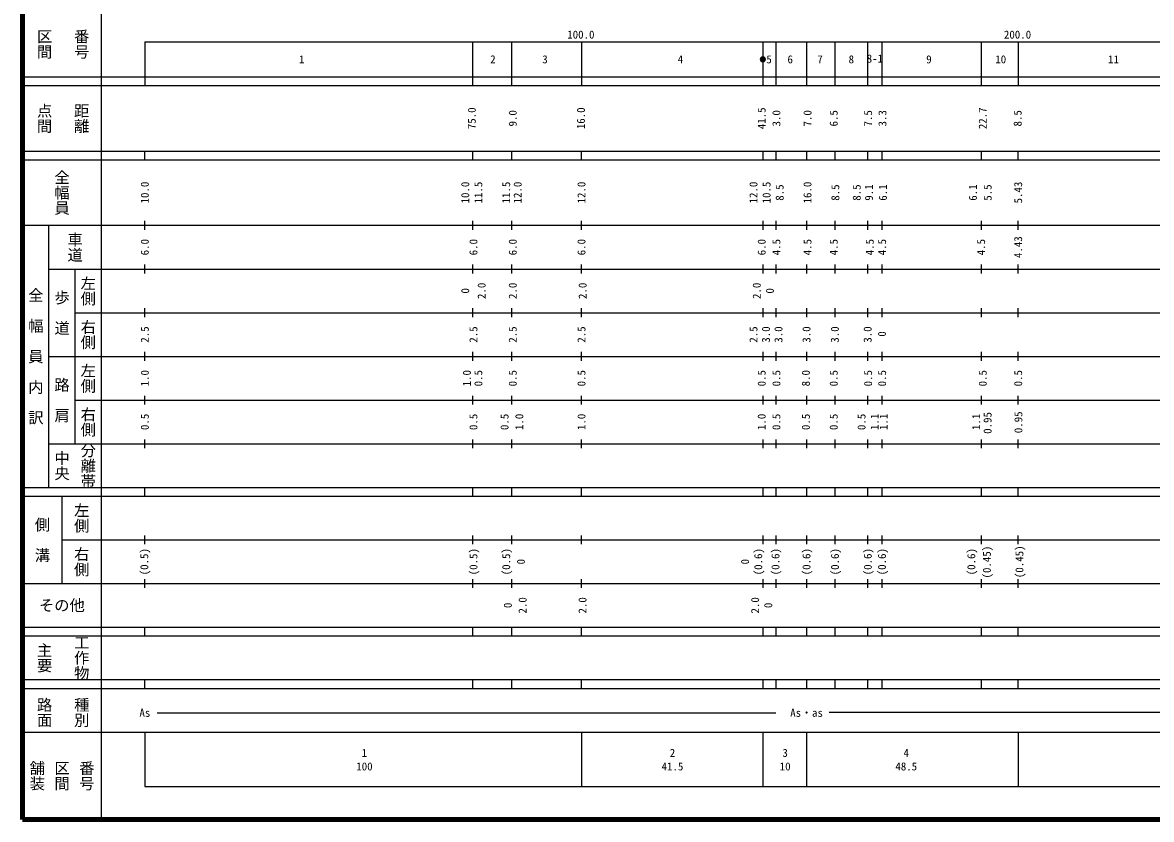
# Model space of a CAD drawing. Units: millimetres on the paper, enlarged 1000 times. Extents: x 40000 to 680000, y 20000 to 380000.
# Drawn here: x 40000 to 298505, y 20000 to 202409 of the extents above; entities that cross this region are included whole.
import ezdxf
from ezdxf.enums import TextEntityAlignment as Align

# ---------------------------------------------------------------- set-up
doc = ezdxf.new("R2010")
doc.units = ezdxf.units.MM
doc.header["$LTSCALE"] = 1000
doc.header["$PDMODE"] = 32
doc.header["$PDSIZE"] = 500
doc.layers.add('M-TTL', color=2, linetype='Continuous', lineweight=140)
doc.layers.add('M-TTL-BAND', color=7, linetype='Continuous', lineweight=25)
doc.styles.add('@ＭＳ ゴシック', font='')
doc.styles.add('ＭＳ ゴシック', font='')
doc.styles.get('@ＭＳ ゴシック').set_extended_font_data('@MS Gothic')
doc.styles.get('ＭＳ ゴシック').set_extended_font_data('MS Gothic')

msp = doc.modelspace()

# ---------------------------------------------------------------- linework, layer by layer
at = {"layer": 'M-TTL'}
for p, q in [((40000, 380000), (40000, 20000)), ((40000, 20000), (680000, 20000))]:
    msp.add_line(p, q, dxfattribs=at)
at = {"layer": 'M-TTL-BAND'}
for p, q in [((58000, 370000), (58000, 20000)), ((68000, 198000), (579000, 198000)), ((68000, 198000), (68000, 188000)), ((143000, 198000), (143000, 188000)), ((152000, 198000), (152000, 188000)), ((168000, 198000), (168000, 188000)), ((209500, 198000), (209500, 188000)), ((212500, 198000), (212500, 188000)), ((219500, 198000), (219500, 188000)), ((226000, 198000), (226000, 188000)), ((233500, 198000), (233500, 188000)), ((236800, 198000), (236800, 188000)), ((259500, 198000), (259500, 188000)), ((268000, 198000), (268000, 188000)), ((40000, 190000), (579000, 190000)), ((40000, 188000), (579000, 188000)), ((40000, 173000), (579000, 173000)), ((40000, 171000), (579000, 171000)), ((68000, 171000), (68000, 173000)), ((143000, 173000), (143000, 171000)), ((152000, 173000), (152000, 171000)), ((168000, 171000), (168000, 173000)), ((209500, 173000), (209500, 171000)), ((212500, 173000), (212500, 171000)), ((219500, 173000), (219500, 171000)), ((226000, 173000), (226000, 171000)), ((233500, 173000), (233500, 171000)), ((236800, 173000), (236800, 171000)), ((259500, 173000), (259500, 171000)), ((268000, 171000), (268000, 173000)), ((40000, 156000), (579000, 156000)), ((46000, 96000), (46000, 156000)), ((68000, 155000), (68000, 157000)), ((143000, 157000), (143000, 155000)), ((152000, 157000), (152000, 155000)), ((168000, 155000), (168000, 157000)), ((209500, 157000), (209500, 155000)), ((212500, 157000), (212500, 155000)), ((219500, 157000), (219500, 155000)), ((226000, 157000), (226000, 155000)), ((233500, 157000), (233500, 155000)), ((236800, 157000), (236800, 155000)), ((259500, 157000), (259500, 155000)), ((268000, 155000), (268000, 157000)), ((46000, 146000), (579000, 146000)), ((52000, 146000), (52000, 106000)), ((68000, 145000), (68000, 147000)), ((143000, 147000), (143000, 145000)), ((152000, 147000), (152000, 145000)), ((168000, 145000), (168000, 147000)), ((209500, 147000), (209500, 145000)), ((212500, 147000), (212500, 145000)), ((219500, 147000), (219500, 145000)), ((226000, 147000), (226000, 145000)), ((233500, 147000), (233500, 145000)), ((236800, 147000), (236800, 145000)), ((259500, 147000), (259500, 145000)), ((268000, 145000), (268000, 147000)), ((52000, 136000), (579000, 136000)), ((68000, 135000), (68000, 137000)), ((143000, 137000), (143000, 135000)), ((152000, 137000), (152000, 135000)), ((168000, 135000), (168000, 137000)), ((209500, 137000), (209500, 135000)), ((212500, 137000), (212500, 135000)), ((219500, 137000), (219500, 135000)), ((226000, 137000), (226000, 135000)), ((233500, 137000), (233500, 135000)), ((236800, 137000), (236800, 135000)), ((259500, 137000), (259500, 135000)), ((268000, 135000), (268000, 137000)), ((68000, 125000), (68000, 127000)), ((143000, 127000), (143000, 125000)), ((152000, 127000), (152000, 125000)), ((168000, 125000), (168000, 127000)), ((209500, 127000), (209500, 125000)), ((212500, 127000), (212500, 125000)), ((219500, 127000), (219500, 125000)), ((226000, 127000), (226000, 125000)), ((233500, 127000), (233500, 125000)), ((236800, 127000), (236800, 125000)), ((259500, 127000), (259500, 125000)), ((268000, 125000), (268000, 127000)), ((46000, 126000), (579000, 126000)), ((68000, 115000), (68000, 117000)), ((143000, 117000), (143000, 115000)), ((152000, 117000), (152000, 115000)), ((168000, 115000), (168000, 117000)), ((209500, 117000), (209500, 115000)), ((212500, 117000), (212500, 115000)), ((219500, 117000), (219500, 115000)), ((226000, 117000), (226000, 115000)), ((233500, 117000), (233500, 115000)), ((236800, 117000), (236800, 115000)), ((259500, 117000), (259500, 115000)), ((268000, 115000), (268000, 117000)), ((52000, 116000), (579000, 116000)), ((46000, 106000), (579000, 106000)), ((68000, 105000), (68000, 107000)), ((143000, 107000), (143000, 105000)), ((152000, 107000), (152000, 105000)), ((168000, 105000), (168000, 107000)), ((209500, 107000), (209500, 105000)), ((212500, 107000), (212500, 105000)), ((219500, 107000), (219500, 105000)), ((226000, 107000), (226000, 105000)), ((233500, 107000), (233500, 105000)), ((236800, 107000), (236800, 105000)), ((259500, 107000), (259500, 105000)), ((268000, 105000), (268000, 107000)), ((40000, 96000), (579000, 96000)), ((68000, 94000), (68000, 96000)), ((143000, 96000), (143000, 94000)), ((152000, 96000), (152000, 94000)), ((168000, 94000), (168000, 96000)), ((209500, 96000), (209500, 94000)), ((212500, 96000), (212500, 94000)), ((219500, 96000), (219500, 94000)), ((226000, 96000), (226000, 94000)), ((233500, 96000), (233500, 94000)), ((236800, 96000), (236800, 94000)), ((259500, 96000), (259500, 94000)), ((268000, 94000), (268000, 96000)), ((40000, 94000), (579000, 94000)), ((49000, 94000), (49000, 74000)), ((49000, 84000), (579000, 84000)), ((68000, 83000), (68000, 85000)), ((143000, 85000), (143000, 83000)), ((152000, 85000), (152000, 83000)), ((168000, 83000), (168000, 85000)), ((209500, 85000), (209500, 83000)), ((212500, 85000), (212500, 83000)), ((219500, 85000), (219500, 83000)), ((226000, 85000), (226000, 83000)), ((233500, 85000), (233500, 83000)), ((236800, 85000), (236800, 83000)), ((259500, 85000), (259500, 83000)), ((268000, 83000), (268000, 85000)), ((68000, 73000), (68000, 75000)), ((143000, 75000), (143000, 73000)), ((152000, 75000), (152000, 73000)), ((168000, 73000), (168000, 75000)), ((209500, 75000), (209500, 73000)), ((212500, 75000), (212500, 73000)), ((219500, 75000), (219500, 73000)), ((226000, 75000), (226000, 73000)), ((233500, 75000), (233500, 73000)), ((236800, 75000), (236800, 73000)), ((259500, 75000), (259500, 73000)), ((268000, 73000), (268000, 75000)), ((40000, 74000), (579000, 74000)), ((40000, 64000), (579000, 64000)), ((68000, 62000), (68000, 64000)), ((143000, 64000), (143000, 62000)), ((152000, 64000), (152000, 62000)), ((168000, 62000), (168000, 64000)), ((209500, 64000), (209500, 62000)), ((212500, 64000), (212500, 62000)), ((219500, 64000), (219500, 62000)), ((226000, 64000), (226000, 62000)), ((233500, 64000), (233500, 62000)), ((236800, 64000), (236800, 62000)), ((259500, 64000), (259500, 62000)), ((268000, 62000), (268000, 64000)), ((40000, 62000), (579000, 62000)), ((40000, 52000), (579000, 52000)), ((68000, 50000), (68000, 52000)), ((143000, 52000), (143000, 50000)), ((152000, 52000), (152000, 50000)), ((168000, 50000), (168000, 52000)), ((209500, 52000), (209500, 50000)), ((212500, 52000), (212500, 50000)), ((219500, 52000), (219500, 50000)), ((226000, 52000), (226000, 50000)), ((233500, 52000), (233500, 50000)), ((236800, 52000), (236800, 50000)), ((259500, 52000), (259500, 50000)), ((268000, 50000), (268000, 52000)), ((40000, 50000), (579000, 50000)), ((70805, 44406), (212500, 44406)), ((224697, 44515), (420526, 44515)), ((40000, 40000), (579000, 40000)), ((68000, 40000), (68000, 27500)), ((168000, 40000), (168000, 27500)), ((209500, 40000), (209500, 27500)), ((219500, 40000), (219500, 27500)), ((268000, 40000), (268000, 27500)), ((68000, 27500), (579000, 27500))]:
    msp.add_line(p, q, dxfattribs=at)
at = {"layer": 'M-TTL-BAND', "lineweight": 13}
for radius in [600, 480, 360, 240, 120, 20]:
    msp.add_circle((209500, 194000), radius, dxfattribs=at)
at = {"layer": 'M-TTL-BAND'}
msp.add_point((209500, 194000), dxfattribs=at)

# ---------------------------------------------------------------- texts
for s, height, rotation, style, p in [('区間', 2566, 270, '@ＭＳ ゴシック', (45000, 197500)), ('番号', 2566, 270, '@ＭＳ ゴシック', (53500, 197500)), ('点間', 2566, 270, '@ＭＳ ゴシック', (45000, 180500)), ('距離', 2566, 270, '@ＭＳ ゴシック', (53500, 180500)), ('75.0', 1833, 90, 'ＭＳ ゴシック', (142862, 180500)), ('9.0', 1833, 90, 'ＭＳ ゴシック', (152238, 180500)), ('16.0', 1833, 90, 'ＭＳ ゴシック', (167862, 180500)), ('41.5', 1833, 90, 'ＭＳ ゴシック', (209240, 180500)), ('3.0', 1833, 90, 'ＭＳ ゴシック', (212615, 180500)), ('7.0', 1833, 90, 'ＭＳ ゴシック', (219740, 180500)), ('6.5', 1833, 90, 'ＭＳ ゴシック', (225740, 180500)), ('7.5', 1833, 90, 'ＭＳ ゴシック', (233616, 180500)), ('3.3', 1833, 90, 'ＭＳ ゴシック', (236896, 180500)), ('22.7', 1833, 90, 'ＭＳ ゴシック', (259867, 180500)), ('8.5', 1833, 90, 'ＭＳ ゴシック', (267862, 180500)), ('全幅員', 2566, 270, '@ＭＳ ゴシック', (49000, 163500)), ('10.0', 1833, 90, 'ＭＳ ゴシック', (67978, 163500)), ('10.0', 1833, 90, 'ＭＳ ゴシック', (141362, 163500)), ('11.5', 1833, 90, 'ＭＳ ゴシック', (144362, 163500)), ('11.5', 1833, 90, 'ＭＳ ゴシック', (150738, 163500)), ('12.0', 1833, 90, 'ＭＳ ゴシック', (153363, 163500)), ('12.0', 1833, 90, 'ＭＳ ゴシック', (167978, 163500)), ('12.0', 1833, 90, 'ＭＳ ゴシック', (207365, 163500)), ('10.5', 1833, 90, 'ＭＳ ゴシック', (210365, 163500)), ('16.0', 1833, 90, 'ＭＳ ゴシック', (219740, 163500)), ('5.43', 1833, 90, 'ＭＳ ゴシック', (267978, 163500)), ('8.5', 1833, 90, 'ＭＳ ゴシック', (213365, 163500)), ('8.5', 1833, 90, 'ＭＳ ゴシック', (226115, 163500)), ('8.5', 1833, 90, 'ＭＳ ゴシック', (231009, 163500)), ('9.1', 1833, 90, 'ＭＳ ゴシック', (233812, 163500)), ('6.1', 1833, 90, 'ＭＳ ゴシック', (237007, 163500)), ('6.1', 1833, 90, 'ＭＳ ゴシック', (257617, 163500)), ('5.5', 1833, 90, 'ＭＳ ゴシック', (260992, 163500)), ('車道', 2566, 270, '@ＭＳ ゴシック', (52000, 151000)), ('6.0', 1833, 90, 'ＭＳ ゴシック', (67978, 151000)), ('6.0', 1833, 90, 'ＭＳ ゴシック', (143237, 151000)), ('6.0', 1833, 90, 'ＭＳ ゴシック', (152238, 151000)), ('6.0', 1833, 90, 'ＭＳ ゴシック', (167978, 151000)), ('6.0', 1833, 90, 'ＭＳ ゴシック', (209240, 151000)), ('4.5', 1833, 90, 'ＭＳ ゴシック', (212615, 151000)), ('4.5', 1833, 90, 'ＭＳ ゴシック', (219740, 151000)), ('4.5', 1833, 90, 'ＭＳ ゴシック', (225740, 151000)), ('4.5', 1833, 90, 'ＭＳ ゴシック', (233991, 151000)), ('4.5', 1833, 90, 'ＭＳ ゴシック', (236823, 151000)), ('4.5', 1833, 90, 'ＭＳ ゴシック', (259492, 151000)), ('4.43', 1833, 90, 'ＭＳ ゴシック', (267978, 151000)), ('左側', 2566, 270, '@ＭＳ ゴシック', (55000, 141000)), ('2.0', 1833, 90, 'ＭＳ ゴシック', (145112, 141000)), ('2.0', 1833, 90, 'ＭＳ ゴシック', (152238, 141000)), ('2.0', 1833, 90, 'ＭＳ ゴシック', (168238, 141000)), ('2.0', 1833, 90, 'ＭＳ ゴシック', (208115, 141000)), ('全\u3000幅\u3000員\u3000内\u3000訳', 2566, 270, '@ＭＳ ゴシック', (43000, 126000)), ('歩\u3000道', 2566, 270, '@ＭＳ ゴシック', (49000, 136000)), ('0', 1833, 90, 'ＭＳ ゴシック', (141362, 141000)), ('0', 1833, 90, 'ＭＳ ゴシック', (211115, 141000)), ('右側', 2566, 270, '@ＭＳ ゴシック', (55000, 131000)), ('2.5', 1833, 90, 'ＭＳ ゴシック', (67978, 131000)), ('2.5', 1833, 90, 'ＭＳ ゴシック', (143237, 131000)), ('2.5', 1833, 90, 'ＭＳ ゴシック', (152238, 131000)), ('2.5', 1833, 90, 'ＭＳ ゴシック', (167978, 131000)), ('2.5', 1833, 90, 'ＭＳ ゴシック', (207364, 131000)), ('3.0', 1833, 90, 'ＭＳ ゴシック', (210224, 131000)), ('3.0', 1833, 90, 'ＭＳ ゴシック', (213095, 131000)), ('3.0', 1833, 90, 'ＭＳ ゴシック', (219510, 131000)), ('3.0', 1833, 90, 'ＭＳ ゴシック', (225994, 131000)), ('3.0', 1833, 90, 'ＭＳ ゴシック', (233508, 131000)), ('0', 1833, 90, 'ＭＳ ゴシック', (236793, 131127)), ('左側', 2566, 270, '@ＭＳ ゴシック', (55000, 121000)), ('1.0', 1833, 90, 'ＭＳ ゴシック', (67978, 121000)), ('1.0', 1833, 90, 'ＭＳ ゴシック', (141737, 121000)), ('0.5', 1833, 90, 'ＭＳ ゴシック', (144362, 121000)), ('0.5', 1833, 90, 'ＭＳ ゴシック', (152238, 121000)), ('0.5', 1833, 90, 'ＭＳ ゴシック', (167978, 121000)), ('0.5', 1833, 90, 'ＭＳ ゴシック', (209240, 121000)), ('0.5', 1833, 90, 'ＭＳ ゴシック', (212615, 121000)), ('8.0', 1833, 90, 'ＭＳ ゴシック', (219365, 121000)), ('0.5', 1833, 90, 'ＭＳ ゴシック', (225740, 121000)), ('0.5', 1833, 90, 'ＭＳ ゴシック', (233616, 121000)), ('0.5', 1833, 90, 'ＭＳ ゴシック', (236823, 121000)), ('0.5', 1833, 90, 'ＭＳ ゴシック', (259867, 121000)), ('0.5', 1833, 90, 'ＭＳ ゴシック', (267978, 121000)), ('路\u3000肩', 2566, 270, '@ＭＳ ゴシック', (49000, 116000)), ('右側', 2566, 270, '@ＭＳ ゴシック', (55000, 111000)), ('0.5', 1833, 90, 'ＭＳ ゴシック', (67978, 111000)), ('0.5', 1833, 90, 'ＭＳ ゴシック', (143237, 111000)), ('0.5', 1833, 90, 'ＭＳ ゴシック', (150363, 111000)), ('1.0', 1833, 90, 'ＭＳ ゴシック', (153738, 111000)), ('1.0', 1833, 90, 'ＭＳ ゴシック', (167978, 111000)), ('1.0', 1833, 90, 'ＭＳ ゴシック', (209240, 111000)), ('0.5', 1833, 90, 'ＭＳ ゴシック', (212615, 111000)), ('0.5', 1833, 90, 'ＭＳ ゴシック', (219365, 111000)), ('0.5', 1833, 90, 'ＭＳ ゴシック', (225740, 111000)), ('0.5', 1833, 90, 'ＭＳ ゴシック', (232116, 111000)), ('1.1', 1833, 90, 'ＭＳ ゴシック', (235116, 111000)), ('1.1', 1833, 90, 'ＭＳ ゴシック', (237181, 111000)), ('1.1', 1833, 90, 'ＭＳ ゴシック', (258367, 111000)), ('0.95', 1833, 90, 'ＭＳ ゴシック', (260979, 110760)), ('0.95', 1833, 90, 'ＭＳ ゴシック', (268029, 110907)), ('分離帯', 2566, 270, '@ＭＳ ゴシック', (55000, 101000)), ('中央', 2566, 270, '@ＭＳ ゴシック', (49000, 101000)), ('左側', 2566, 270, '@ＭＳ ゴシック', (53500, 89000)), ('側\u3000溝', 2566, 270, '@ＭＳ ゴシック', (44500, 84000)), ('右側', 2566, 270, '@ＭＳ ゴシック', (53500, 79000)), ('(0.5)', 1833, 90, 'ＭＳ ゴシック', (67865, 79000)), ('(0.5)', 1833, 90, 'ＭＳ ゴシック', (143242, 79000)), ('(0.5)', 1833, 90, 'ＭＳ ゴシック', (150743, 79000)), ('(0.6)', 1833, 90, 'ＭＳ ゴシック', (208464, 79000)), ('(0.6)', 1833, 90, 'ＭＳ ゴシック', (212404, 79000)), ('(0.6)', 1833, 90, 'ＭＳ ゴシック', (219510, 79000)), ('(0.6)', 1833, 90, 'ＭＳ ゴシック', (226027, 79000)), ('(0.6)', 1833, 90, 'ＭＳ ゴシック', (233541, 79000)), ('(0.6)', 1833, 90, 'ＭＳ ゴシック', (236786, 79000)), ('(0.6)', 1833, 90, 'ＭＳ ゴシック', (257246, 79000)), ('(0.45)', 1833, 90, 'ＭＳ ゴシック', (260812, 78898)), ('(0.45)', 1833, 90, 'ＭＳ ゴシック', (268270, 78976)), ('0', 1833, 90, 'ＭＳ ゴシック', (154118, 79000)), ('0', 1833, 90, 'ＭＳ ゴシック', (205423, 79000)), ('2.0', 1833, 90, 'ＭＳ ゴシック', (154493, 69000)), ('2.0', 1833, 90, 'ＭＳ ゴシック', (168220, 69000)), ('2.0', 1833, 90, 'ＭＳ ゴシック', (207745, 69000)), ('0', 1833, 90, 'ＭＳ ゴシック', (151118, 69000)), ('0', 1833, 90, 'ＭＳ ゴシック', (210745, 69000)), ('主要', 2566, 270, '@ＭＳ ゴシック', (45000, 57000)), ('工作物', 2566, 270, '@ＭＳ ゴシック', (53500, 57000)), ('路面', 2566, 270, '@ＭＳ ゴシック', (45000, 44500)), ('種別', 2566, 270, '@ＭＳ ゴシック', (53500, 44500)), ('舗装', 2566, 270, '@ＭＳ ゴシック', (43333, 30000)), ('区間', 2566, 270, '@ＭＳ ゴシック', (49000, 30000)), ('番号', 2566, 270, '@ＭＳ ゴシック', (54667, 30000))]:
    msp.add_text(s, height=height, rotation=rotation, dxfattribs=dict(at, style=style)).set_placement(p, align=Align.MIDDLE_CENTER)
at = {"layer": 'M-TTL-BAND', "style": 'ＭＳ ゴシック'}
for s, p in [('100.0', (167844, 198195)), ('200.0', (267844, 198195))]:
    msp.add_text(s, height=1833, dxfattribs=at).set_placement(p, align=Align.BOTTOM_CENTER)
for s, height, p in [('1', 1833, (103948, 194000)), ('2', 1833, (147700, 194000)), ('3', 1833, (159643, 194000)), ('4', 1833, (190642, 194000)), ('5', 1833, (210952, 194000)), ('6', 1833, (215786, 194000)), ('7', 1833, (222619, 194000)), ('8', 1833, (229786, 194000)), ('8-1', 1833, (235168, 194166)), ('9', 1833, (247552, 194000)), ('10', 1833, (263992, 194000)), ('11', 1833, (289830, 194000)), ('その他', 2566, (49000, 69000)), ('As', 1833, (68006, 44406)), ('As・as', 1833, (219530, 44406)), ('1', 1833, (118288, 35238)), ('2', 1833, (188824, 35238)), ('3', 1833, (214632, 35238)), ('4', 1833, (242361, 35238)), ('100', 1833, (118288, 32131)), ('41.5', 1833, (188824, 32131)), ('10', 1833, (214632, 32131)), ('48.5', 1833, (242361, 32131))]:
    msp.add_text(s, height=height, dxfattribs=at).set_placement(p, align=Align.MIDDLE_CENTER)

doc.saveas('drawing.dxf')
